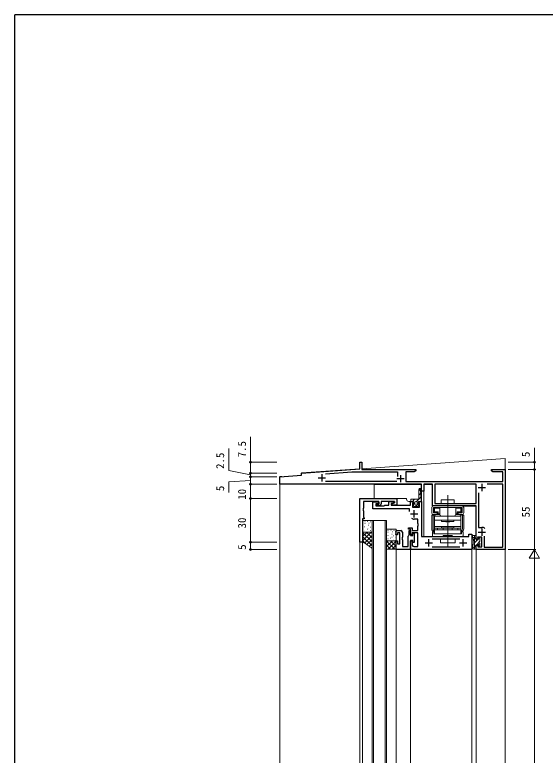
# Model space of a CAD drawing. Units: millimetres, scale not verified. Extents: x -793 to 793, y -564 to 564.
# Drawn here: x -788 to -423, y 50 to 559 of the extents above; entities that cross this region are included whole.
import ezdxf
from ezdxf.enums import TextEntityAlignment as Align

# ---------------------------------------------------------------- set-up
doc = ezdxf.new("R2010")
doc.units = ezdxf.units.MM
doc.header["$LTSCALE"] = 2
doc.layers.add('0-2_YKK_11', color=134, linetype='Continuous')
doc.layers.add('0-7_YKK_ZWAK', color=134, linetype='Continuous')
for name, color, linetype, lineweight in [('0-3_YKK_12', 40, 'Continuous', 18), ('0-4_YKK_13', 120, 'Continuous', 18), ('0-6_YKK_D', 200, 'Continuous', 18)]:
    doc.layers.add(name, color=color, linetype=linetype, lineweight=lineweight)
doc.styles.add('ＭＳ ゴシック', font='')
doc.styles.get('ＭＳ ゴシック').set_extended_font_data('MS Gothic')

msp = doc.modelspace()

# ---------------------------------------------------------------- linework, layer by layer
at = {"layer": '0-2_YKK_11'}
for p, q in [((-579.3, 240.3), (-574.3, 240.3)), ((-576.8, 242.8), (-576.8, 237.8)), ((-525.3, 239.8), (-520.3, 239.8)), ((-522.8, 242.3), (-522.8, 237.3)), ((-525.4, 237.73), (-574.2, 237.73)), ((-466.8, 236.23), (-466.8, 231.23)), ((-469.3, 233.73), (-464.3, 233.73)), ((-515.8, 215.6), (-510.8, 215.6)), ((-513.3, 213.1), (-513.3, 218.1)), ((-466.8, 205.6), (-466.8, 200.6)), ((-469.3, 203.1), (-464.3, 203.1)), ((-505.8, 195.6), (-500.8, 195.6)), ((-503.3, 193.1), (-503.3, 198.1)), ((-482.1, 198.17), (-500.9, 198.17)), ((-482.2, 195.6), (-477.2, 195.6)), ((-479.7, 193.1), (-479.7, 198.1)), ((-500.9, 193.03), (-482.1, 193.03))]:
    msp.add_line(p, q, dxfattribs=at)
for points in [[(-508.3, 236.1), (-605.8, 236.1), (-605.8, 241.1), (-590.8, 242.1), (-590.8, 243.6), (-550.8, 246.5), (-550.8, 251.1), (-549.3, 251.1), (-549.3, 246.1), (-512.3, 246.1), (-512.3, 245.1), (-513.391, 244.47), (-519.1, 244.47), (-519.1, 237.73), (-452.43, 237.73), (-452.43, 244.47), (-459.209, 244.47), (-460.3, 245.1), (-460.3, 246.1), (-456.758, 246.1), (-456.575, 245.98), (-456.025, 245.98), (-455.842, 246.1), (-455.758, 246.1), (-455.575, 245.98), (-455.025, 245.98), (-454.842, 246.1), (-450.8, 246.1), (-450.8, 191.1), (-470.8, 191.1), (-470.8, 194.1), (-469.3, 194.1), (-469.69, 192.9), (-466.8, 192.9), (-466.8, 199.6), (-469.787, 199.6), (-469.3, 198.1), (-470.8, 198.1), (-470.8, 221.1), (-500.8, 221.1)], [(-574.236, 243.167), (-556.258, 244.47), (-524.9, 244.47), (-524.9, 241.35)], [(-500.8, 221.1), (-500.8, 236.1), (-506.8, 236.1), (-506.8, 231.1), (-508.3, 231.1), (-508.3, 236.1)], [(-452.43, 193.03), (-452.43, 236.1), (-463.23, 236.1)], [(-469.17, 230.16), (-469.17, 206.3), (-466.8, 206.3)], [(-550.8, 196.1), (-550.8, 226.1), (-525.3, 226.1), (-525.3, 221.6), (-529, 221.6), (-529, 222.5), (-526.8, 223.089), (-526.8, 224.1), (-536.1, 224.1), (-536.1, 222.4)], [(-537.1, 221.4), (-539.6, 221.4), (-539.6, 222.6), (-537.6, 222.6), (-537.6, 224.1), (-548.3, 224.1), (-548.3, 219.558), (-548.42, 219.375), (-548.42, 218.825), (-548.3, 218.642), (-548.3, 218.558), (-548.42, 218.375), (-548.42, 217.825), (-548.3, 217.642), (-548.3, 213.3), (-548.1, 213.1), (-547.8, 212.8), (-547.8, 212.1), (-548.8, 212.1), (-548.8, 196.1), (-550.8, 196.1)], [(-516.5, 217.25), (-516.5, 219.1), (-541.8, 219.1), (-541.8, 223.8), (-537.6, 223.8), (-537.6, 222.6), (-539.8, 222.6), (-539.8, 221.1), (-534, 221.1), (-533.8, 221.3), (-533.5, 221.6), (-530.7, 221.6), (-530.7, 224.1), (-527, 224.1), (-527, 223.2), (-529.2, 222.61), (-529.2, 221.6), (-516, 221.6), (-516, 224.1), (-513.9, 224.1), (-513.9, 223.1), (-514.6, 223.1), (-514.6, 220.1), (-509.7, 220.1), (-509.7, 223.1), (-510.4, 223.1), (-510.4, 224.1), (-508.3, 224.1), (-508.3, 200.1), (-475.8, 200.1), (-475.8, 201.6), (-473.8, 201.6), (-473.8, 191.4), (-474.1, 191.1)], [(-513.7, 193.1), (-510.8, 193.1), (-510.8, 202.6), (-514.7, 202.6), (-514.7, 201.1), (-515.8, 201.1), (-515.8, 205.1), (-517.3, 205.1), (-517.3, 206.1), (-514.8, 206.1), (-514.8, 204.1), (-510.8, 204.1), (-510.8, 207.142), (-510.68, 207.325), (-510.68, 207.875), (-510.8, 208.058), (-510.8, 208.142), (-510.68, 208.325), (-510.68, 208.875), (-510.8, 209.058), (-510.8, 212), (-513.3, 212)], [(-515.8, 191.1), (-525.8, 191.1), (-525.8, 197.1), (-524.8, 197.1), (-524.8, 195.1), (-523.3, 195.1), (-523.3, 202.6), (-524.8, 202.6), (-524.8, 201.1), (-525.8, 201.1), (-525.8, 204.1), (-522.5, 204.1)], [(-521.5, 203.1), (-521.5, 199.558), (-521.62, 199.375), (-521.62, 198.825), (-521.5, 198.642), (-521.5, 198.558), (-521.62, 198.375), (-521.62, 197.825), (-521.5, 197.642), (-521.5, 193.1), (-517.6, 193.1), (-517.6, 200.3), (-517.1, 200.8), (-516.8, 201.1), (-516.8, 204.1), (-515.8, 204.1), (-515.8, 200.8), (-514.4, 200.8), (-514.4, 202.3), (-513.3, 202.3), (-513.3, 195.9), (-514.4, 195.9), (-514.4, 197.4), (-515.8, 197.4), (-515.8, 191.1)], [(-465.17, 200.18), (-465.17, 192.73), (-452.73, 192.73), (-452.43, 193.03)], [(-474.1, 191.1), (-515.8, 191.1), (-515.8, 197.1), (-514.7, 197.1), (-514.7, 194.1)]]:
    msp.add_lwpolyline(points, dxfattribs=at)
msp.add_lwpolyline([(-470.8, 236.1), (-499.17, 236.1), (-499.17, 222.73), (-470.8, 222.73)], close=True, dxfattribs=at)
for centre, radius, start, end in [((-537.1, 222.4), 1, 270.00001, 359.99999), ((-513.3, 215.6), 3.6, 236.94426, 269.99997), ((-522.5, 203.1), 1, 0.00007, 89.99999), ((-466.8, 203.1), 3.2, 51.63348, 89.99999), ((-513.7, 194.1), 1, 180.00001, 269.99999)]:
    msp.add_arc(centre, radius, start, end, dxfattribs=at)
at = {"layer": '0-3_YKK_12'}
for p, q in [((-450.8, 253.6), (-549.3, 246.635)), ((-450.8, 253.6), (-450.8, -14.9)), ((-590.8, 243.7), (-550.952, 246.518)), ((-605.8, 241.2), (-604.299, 241.2)), ((-605.8, 241.2), (-605.8, -6.559)), ((-590.8, 242.381), (-590.8, 243.7)), ((-540.8, 235.8), (-540.8, 226.1)), ((-540.8, 235.8), (-540.8, 226.1)), ((-540.8, 235.8), (-508.3, 235.8)), ((-508.3, 235.8), (-508.3, 221.1)), ((-506.8, 235.8), (-506.8, 200.1)), ((-506.8, 235.8), (-500.8, 235.8)), ((-500.8, 235.8), (-500.8, 220.875)), ((-550.8, 226.1), (-550.8, -14.9)), ((-514.2, 224.1), (-517.1, 224.1)), ((-510.1, 224.1), (-508.3, 224.1)), ((-508.3, 201.6), (-508.3, 224.1)), ((-542.3, 211.1), (-532.3, 211.1)), ((-542.3, 211.1), (-532.3, 211.1)), ((-542.3, 211.1), (-542.3, -14.9)), ((-541.3, 211.1), (-541.3, -14.9)), ((-533.3, 211.1), (-533.3, -14.9)), ((-532.3, 211.1), (-532.3, -14.9)), ((-548.8, 196.4), (-548.8, -14.9)), ((-470.8, 193.8), (-470.8, -14.9)), ((-525.8, 191.4), (-525.8, -14.9)), ((-515.8, 191.4), (-515.8, -14.9)), ((-473.8, 191.4), (-473.8, -14.9)), ((-450.8, 191.1), (-470.8, 191.1))]:
    msp.add_line(p, q, dxfattribs=at)
for points in [[(-518.6, 225.6), (-518.6, 226.1), (-550.8, 226.1)], [(-479.706, 220.8), (-470.8, 220.8), (-470.8, 198.4)]]:
    msp.add_lwpolyline(points, dxfattribs=at)
msp.add_arc((-517.1, 225.6), 1.5, 180, 270, dxfattribs=at)
at = {"layer": '0-4_YKK_13'}
for p, q in [((-510.15, 231.339), (-508.755, 232.734)), ((-510.15, 232.35), (-510.15, 226.1)), ((-510.15, 228.511), (-508.855, 229.805)), ((-508.65, 225.607), (-508.943, 231.607)), ((-515.65, 225.3), (-515.65, 224.4)), ((-510.65, 225.6), (-515.35, 225.6)), ((-514.561, 224.1), (-513.061, 225.6)), ((-511.812, 224.02), (-508.724, 227.109)), ((-508.899, 224.104), (-508.654, 224.349)), ((-508.65, 224.4), (-508.65, 225.593)), ((-490.3, 228.524), (-490.3, 219.436)), ((-490.3, 208.6), (-490.3, 225.6)), ((-514.402, 222.238), (-513.439, 220.738)), ((-514.086, 221.746), (-512.9, 222.932)), ((-512.9, 223.35), (-512.9, 222.35)), ((-512.404, 220.6), (-510.304, 222.7)), ((-511.4, 222.35), (-511.4, 223.35)), ((-501.3, 216.3), (-501.3, 219.9)), ((-500.1, 221.1), (-480.5, 221.1)), ((-500.1, 219.9), (-480.5, 219.9)), ((-500.1, 216.3), (-500.1, 219.9)), ((-499.95, 219.9), (-499.95, 217.9)), ((-499.95, 219.9), (-498, 219.9)), ((-499.85, 219.2), (-499.85, 218.3)), ((-499.35, 219.4), (-499.645, 219.695)), ((-499.35, 219.4), (-499.35, 217.1)), ((-499.35, 219.4), (-495.75, 219.4)), ((-495.75, 219.9), (-499.15, 219.9)), ((-498, 219.9), (-482.6, 219.9)), ((-495.75, 215.3), (-495.75, 219.9)), ((-490.3, 200.225), (-490.3, 223.269)), ((-490.3, 222.102), (-490.3, 210.881)), ((-484.85, 215.3), (-484.85, 219.9)), ((-481.45, 219.9), (-484.85, 219.9)), ((-484.85, 219.4), (-481.25, 219.4)), ((-482.6, 219.9), (-480.65, 219.9)), ((-481.25, 219.4), (-480.955, 219.695)), ((-481.25, 219.4), (-481.25, 217.1)), ((-480.75, 219.2), (-480.75, 218.3)), ((-480.65, 217.9), (-480.65, 219.9)), ((-480.5, 216.3), (-480.5, 219.9)), ((-479.3, 219.9), (-479.3, 216.3)), ((-498.97, 214.8), (-501.3, 214.8)), ((-501.3, 205.4), (-501.3, 214.8)), ((-500.35, 205.4), (-500.35, 214.8)), ((-497.55, 216.3), (-500.1, 216.3)), ((-499.9, 217.3), (-499.85, 217.3)), ((-499.87, 214.8), (-499.87, 215.1)), ((-499.35, 217.1), (-499.645, 216.805)), ((-499.35, 217.1), (-496.8, 217.1)), ((-497.3, 216.6), (-499.15, 216.6)), ((-498.92, 215.1), (-498.92, 214.8)), ((-497.3, 216.6), (-496.8, 217.1)), ((-497.3, 216.6), (-497.3, 215.1)), ((-497.3, 215.1), (-496.8, 215.6)), ((-497.3, 215.1), (-495.75, 215.1)), ((-496.8, 215.6), (-496.8, 217.1)), ((-496.8, 215.6), (-495.75, 215.6)), ((-486.05, 214.1), (-494.55, 214.1)), ((-490.3, 218.164), (-490.3, 209.855)), ((-490.3, 215.865), (-490.3, 206.311)), ((-490.3, 205.363), (-490.3, 213.936)), ((-484.85, 215.6), (-483.8, 215.6)), ((-484.85, 215.1), (-483.3, 215.1)), ((-483.3, 216.6), (-483.8, 217.1)), ((-483.8, 215.6), (-483.8, 217.1)), ((-481.25, 217.1), (-483.8, 217.1)), ((-483.8, 215.6), (-483.3, 215.1)), ((-481.45, 216.6), (-483.3, 216.6)), ((-483.3, 216.6), (-483.3, 215.1)), ((-483.05, 215.1), (-483.05, 216.3)), ((-480.5, 216.3), (-483.05, 216.3)), ((-483.05, 215.1), (-480.5, 215.1)), ((-481.68, 214.8), (-481.68, 215.1)), ((-481.63, 214.8), (-479.3, 214.8)), ((-481.25, 217.1), (-480.955, 216.805)), ((-480.7, 218.3), (-480.75, 218.3)), ((-480.7, 217.3), (-480.75, 217.3)), ((-480.73, 214.8), (-480.73, 215.1)), ((-480.7, 217.3), (-480.7, 218.3)), ((-480.25, 205.4), (-480.25, 214.8)), ((-479.3, 205.4), (-479.3, 214.8)), ((-548.8, 203.4), (-548.8, 210.8)), ((-548.5, 211.1), (-542.6, 211.1)), ((-547.347, 209.052), (-547.147, 209.052)), ((-547.306, 210.173), (-547.106, 210.173)), ((-545.365, 210.28), (-545.165, 210.28)), ((-544.424, 209.183), (-544.224, 209.183)), ((-543.3, 210.077), (-543.1, 210.077)), ((-542.3, 203.4), (-542.3, 210.8)), ((-499.3, 211.2), (-481.3, 211.2)), ((-490.85, 210.1), (-490.55, 210.4)), ((-490.55, 210.4), (-490.05, 210.4)), ((-490.3, 210.7), (-490.3, 199.7)), ((-490.3, 198.635), (-490.3, 209.117)), ((-489.75, 210.1), (-490.05, 210.4)), ((-548.671, 207.825), (-548.471, 207.825)), ((-548.623, 205.635), (-548.423, 205.635)), ((-547.419, 206.622), (-547.219, 206.622)), ((-547.371, 204.336), (-547.171, 204.336)), ((-545.668, 204.987), (-545.468, 204.987)), ((-544.664, 207.729), (-544.464, 207.729)), ((-544.616, 205.539), (-544.416, 205.539)), ((-543.413, 206.526), (-543.213, 206.526)), ((-543.365, 204.24), (-543.165, 204.24)), ((-532.3, 197.4), (-532.3, 204.8)), ((-532, 205.1), (-526.1, 205.1)), ((-531.405, 204.173), (-531.205, 204.173)), ((-529.464, 204.28), (-529.264, 204.28)), ((-527.399, 204.077), (-527.199, 204.077)), ((-525.8, 197.4), (-525.8, 204.8)), ((-499.3, 206.9), (-481.3, 206.9)), ((-499.3, 204.7), (-481.3, 204.7)), ((-483.3, 205.7), (-497.3, 205.7)), ((-494.55, 206.1), (-486.05, 206.1)), ((-493.4, 205.7), (-493.4, 204.7)), ((-490.3, 197.306), (-490.3, 204.594)), ((-490.3, 204.306), (-490.3, 199.648)), ((-487.2, 205.7), (-487.2, 204.7)), ((-486.05, 206.1), (-486.05, 206.9)), ((-483.3, 205.7), (-483.3, 204.7)), ((-548.8, 196.1), (-548.8, 203.4)), ((-545.655, 203.1), (-548.799, 199.956)), ((-548.514, 203.07), (-548.799, 202.785)), ((-548.799, 200.044), (-542.299, 193.544)), ((-542.827, 203.1), (-548.796, 197.131)), ((-548.796, 202.869), (-542.299, 196.372)), ((-548.5, 203.1), (-542.6, 203.1)), ((-542.299, 200.799), (-547.583, 195.515)), ((-546.199, 203.1), (-544.513, 201.414)), ((-544.549, 201.45), (-542.299, 199.2)), ((-543.37, 203.1), (-542.299, 202.029)), ((-542.299, 203.4), (-542.299, 191.705)), ((-531.519, 200.622), (-531.319, 200.622)), ((-531.446, 203.052), (-531.246, 203.052)), ((-529.767, 198.987), (-529.567, 198.987)), ((-528.763, 201.729), (-528.563, 201.729)), ((-528.715, 199.539), (-528.515, 199.539)), ((-528.523, 203.183), (-528.323, 203.183)), ((-527.512, 200.526), (-527.312, 200.526)), ((-526.405, 201.56), (-526.205, 201.56)), ((-526.357, 203.256), (-526.157, 203.256)), ((-526.309, 199.443), (-526.109, 199.443)), ((-500.8, 200.4), (-500.8, 203)), ((-500.5, 203.3), (-500.1, 203.3)), ((-500.5, 200.1), (-493.7, 200.1)), ((-499.8, 202.1), (-499.8, 203)), ((-481.1, 201.8), (-499.5, 201.8)), ((-487.5, 200.7), (-493.1, 200.7)), ((-492.8, 200.7), (-487.8, 200.7)), ((-492.8, 200.7), (-492.8, 200.2)), ((-492.8, 200.2), (-487.8, 200.2)), ((-490.3, 193.384), (-490.3, 200.262)), ((-487.8, 200.7), (-487.8, 200.2)), ((-486.9, 200.1), (-480.1, 200.1)), ((-480.8, 203), (-480.8, 202.1)), ((-480.1, 203.3), (-480.5, 203.3)), ((-479.8, 200.4), (-479.8, 203)), ((-473.3, 200.3), (-473.3, 199.8)), ((-471.1, 200.8), (-472.8, 200.8)), ((-472, 199.3), (-472.8, 199.3)), ((-472, 191.4), (-472, 200.8)), ((-470.8, 199.661), (-472, 198.461)), ((-470.8, 197.8), (-470.8, 200.5)), ((-468.539, 199.094), (-469.3, 198.333)), ((-469.3, 198.8), (-469.3, 197.8)), ((-469, 199.1), (-468.6, 199.1)), ((-468.3, 198.8), (-468.3, 196.948)), ((-548.799, 197.215), (-546.498, 194.914)), ((-542.299, 197.971), (-545.792, 194.479)), ((-542.299, 195.143), (-544.136, 193.305)), ((-532.3, 197.4), (-532.3, 191.1)), ((-528.328, 197.1), (-532.3, 193.128)), ((-531.156, 197.1), (-532.3, 195.956)), ((-532.3, 196.873), (-526.728, 191.3)), ((-532.3, 194.044), (-529.556, 191.3)), ((-532, 197.1), (-526.1, 197.1)), ((-531.47, 198.336), (-531.27, 198.336)), ((-525.8, 196.8), (-531.299, 191.3)), ((-529.699, 197.1), (-525.8, 193.201)), ((-525.8, 193.971), (-528.471, 191.3)), ((-527.464, 198.24), (-527.264, 198.24)), ((-526.871, 197.1), (-525.8, 196.029)), ((-525.8, 197.4), (-525.8, 191.1)), ((-473.139, 191.848), (-473.786, 198.01)), ((-472.054, 193.004), (-472.593, 198.136)), ((-469.833, 197.8), (-472, 195.633)), ((-470.8, 194.004), (-472, 192.804)), ((-469.3, 197.8), (-470.8, 197.8)), ((-470.8, 194.4), (-470.8, 191.7)), ((-469.82, 194.4), (-470.8, 194.4)), ((-468.875, 195.929), (-470.404, 194.4)), ((-469.3, 193.88), (-469.3, 193.4)), ((-468.388, 193.588), (-468.788, 193.188)), ((-468.3, 195.251), (-468.3, 193.8)), ((-542.299, 192.314), (-542.611, 192.002)), ((-525.8, 191.642), (-526.142, 191.3)), ((-525.8, 191.1), (-525.999, 191.3)), ((-471.1, 191.4), (-472.642, 191.4))]:
    msp.add_line(p, q, dxfattribs=at)
for points in [[(-515.35, 224.1), (-513.9, 224.1), (-513.9, 222.7), (-514.15, 222.7)], [(-510.15, 222.7), (-510.4, 222.7), (-510.4, 224.1), (-508.95, 224.1)], [(-513.186, 220.6), (-512.3, 220.6), (-512.3, 220.3), (-512, 220.3), (-512, 220.6), (-511.114, 220.6)], [(-510.861, 220.738), (-509.898, 222.238), (-509.902, 222.231)], [(-500.1, 215.1), (-497.55, 215.1), (-497.55, 216.3)], [(-499.9, 217.3), (-499.9, 218.3), (-499.85, 218.3)], [(-494.55, 211.2), (-494.55, 210.4), (-486.05, 210.4), (-486.05, 211.2)], [(-481.3, 205.7), (-481.3, 201.8), (-499.3, 201.8), (-499.3, 205.7)], [(-483.3, 204.7), (-497.3, 204.7), (-497.3, 205.7)], [(-486.05, 206.9), (-494.55, 206.9), (-494.55, 206.1)], [(-532.301, 191.1), (-532.101, 191.3), (-525.999, 191.3)]]:
    msp.add_lwpolyline(points, dxfattribs=at)
for points in [[(-494.8, 225.23), (-485.8, 225.23), (-485.8, 222.73), (-494.8, 222.73)], [(-499.3, 205.7), (-481.3, 205.7), (-481.3, 214.1), (-499.3, 214.1)], [(-495.3, 198.17), (-485.3, 198.17), (-485.3, 195.67), (-495.3, 195.67)]]:
    msp.add_lwpolyline(points, close=True, dxfattribs=at)
for centre, radius, start, end in [((-509.4, 232.35), 0.75, 316.10191, 180), ((-508.643, 231.622), 0.3, 136.10191, 182.7927), ((-515.35, 225.3), 0.3, 90, 180), ((-515.35, 224.4), 0.3, 180, 270), ((-512.15, 223.35), 0.75, 0, 180), ((-510.65, 226.1), 0.5, 270, 0), ((-508.95, 224.4), 0.3, 270, 360), ((-508.95, 225.593), 0.3, 0, 2.7927), ((-514.15, 222.4), 0.3, 90, 212.72284), ((-513.186, 220.9), 0.3, 212.72284, 270), ((-512.15, 222.35), 0.75, 180, 0), ((-511.114, 220.9), 0.3, 270, 327.27716), ((-510.15, 222.4), 0.3, 325.61091, 90), ((-500.1, 219.9), 1.2, 90, 180), ((-499.15, 219.2), 0.7, 90, 180), ((-481.45, 219.2), 0.7, 0, 90), ((-480.5, 219.9), 1.2, 0, 90), ((-500.1, 216.3), 1.2, 180, 270), ((-499.15, 217.3), 0.7, 180, 270), ((-494.55, 215.3), 1.2, 180, 270), ((-486.05, 215.3), 1.2, 270, 0), ((-481.45, 217.3), 0.7, 270, 0), ((-480.5, 216.3), 1.2, 270, 0), ((-548.5, 210.8), 0.3, 90, 180), ((-542.6, 210.8), 0.3, 0, 90), ((-490.3, 217.903), 7.823, 253.55533, 265.96393), ((-490.3, 217.903), 7.823, 274.03607, 286.44467), ((-532, 204.8), 0.3, 90, 180), ((-526.1, 204.8), 0.3, 0, 90), ((-499.3, 205.4), 2, 180, 270), ((-498.35, 205.4), 2, 180, 241.64065), ((-481.3, 205.4), 2, 270, 0), ((-482.25, 205.4), 2, 298.35935, 0), ((-548.5, 203.4), 0.3, 180, 270), ((-542.6, 203.4), 0.3, 270, 0), ((-500.5, 203), 0.3, 90, 180), ((-500.5, 200.4), 0.3, 180, 270), ((-500.1, 203), 0.3, 0, 90), ((-499.5, 202.1), 0.3, 180, 270), ((-493.7, 200.4), 0.3, 270, 0), ((-493.1, 200.4), 0.3, 90, 180), ((-487.5, 200.4), 0.3, 360, 90), ((-486.9, 200.4), 0.3, 180, 270), ((-481.1, 202.1), 0.3, 270, 0), ((-480.5, 203), 0.3, 90, 180), ((-480.1, 203), 0.3, 0, 90), ((-480.1, 200.4), 0.3, 270, 0), ((-473.19, 198.073), 0.6, 5.99701, 185.99701), ((-472.8, 200.3), 0.5, 90, 180), ((-472.8, 199.8), 0.5, 180, 270), ((-471.1, 200.5), 0.3, 0, 90), ((-469, 198.8), 0.3, 90, 180), ((-468.6, 198.8), 0.3, 0, 90), ((-557.848, 175.711), 22.306, 45.80857, 66.07032), ((-532, 197.4), 0.3, 180, 270), ((-526.1, 197.4), 0.3, 270, 0), ((-469.82, 194.7), 0.3, 270, 330), ((-469.3, 194.4), 0.3, 300, 150), ((-469, 193.88), 0.3, 120, 180), ((-469, 193.4), 0.3, 180, 315), ((-468.3, 196.1), 0.6, 109.47122, 250.52878), ((-468.6, 196.948), 0.3, 289.47122, 0), ((-468.6, 195.251), 0.3, 0, 70.52878), ((-468.6, 193.8), 0.3, 315, 0), ((-472.642, 191.9), 0.5, 185.99701, 270), ((-471.991, 192.493), 0.3, 127.01073, 268.28661), ((-472.352, 192.973), 0.3, 307.01073, 5.99701), ((-471.1, 191.7), 0.3, 270, 0)]:
    msp.add_arc(centre, radius, start, end, dxfattribs=at)
at = {"layer": '0-6_YKK_D'}
for p, q in [((-607.8, 251.1), (-626.8, 251.1)), ((-448.8, 251.1), (-429.8, 251.1)), ((-625.8, 243.6), (-625.8, 246.15)), ((-448.8, 246.1), (-429.8, 246.1)), ((-448.8, 246.1), (-429.8, 246.1)), ((-430.8, 191.1), (-430.8, 246.1)), ((-607.8, 243.6), (-626.8, 243.6)), ((-607.8, 243.6), (-626.8, 243.6)), ((-607.8, 241.1), (-626.8, 241.1)), ((-607.8, 241.1), (-626.8, 241.1)), ((-625.8, 243.6), (-625.8, 241.1)), ((-625.8, 243.6), (-625.8, 241.1)), ((-625.8, 241.1), (-625.8, 236.1)), ((-625.8, 241.1), (-625.8, 238.55)), ((-607.8, 236.1), (-626.8, 236.1)), ((-607.8, 236.1), (-626.8, 236.1)), ((-625.8, 236.1), (-625.8, 226.1)), ((-607.8, 226.1), (-626.8, 226.1)), ((-607.8, 226.1), (-626.8, 226.1)), ((-625.8, 226.1), (-625.8, 196.1)), ((-607.8, 196.1), (-626.8, 196.1)), ((-607.8, 196.1), (-626.8, 196.1)), ((-625.8, 196.1), (-625.8, 191.1)), ((-607.8, 191.1), (-626.8, 191.1)), ((-448.8, 191.1), (-429.8, 191.1)), ((-448.8, 191.1), (-429.8, 191.1)), ((-430.8, 191.1), (-434.3, 185.038)), ((-430.8, 191.1), (-427.3, 185.038)), ((-430.8, 191.1), (-430.8, 178.976)), ((-434.3, 185.038), (-427.3, 185.038)), ((-430.8, 184.1), (-430.8, -216.9))]:
    msp.add_line(p, q, dxfattribs=at)
for points in [[(-625.8, 243.6), (-625.8, 251.1), (-625.8, 268.497)], [(-625.8, 242.35), (-640.8, 245.5), (-640.8, 260.517)], [(-430.8, 246.1), (-430.8, 251.1), (-430.8, 260.997)], [(-625.8, 238.6), (-640.8, 237.6), (-640.8, 230.253)]]:
    msp.add_lwpolyline(points, dxfattribs=at)
for centre in [(-625.8, 251.1), (-430.8, 251.1), (-430.8, 246.1), (-430.8, 246.1), (-625.8, 243.6), (-625.8, 243.6), (-625.8, 241.1), (-625.8, 241.1), (-625.8, 236.1), (-625.8, 236.1), (-625.8, 226.1), (-625.8, 226.1), (-625.8, 196.1), (-625.8, 196.1), (-625.8, 191.1)]:
    msp.add_circle(centre, 0.637, dxfattribs=at)
at = {"layer": '0-7_YKK_ZWAK'}
for p in [(752.2, 558.6), (-787.8, -491.4)]:
    msp.add_line(p, (-787.8, 558.6), dxfattribs=at)

# ---------------------------------------------------------------- texts
at = {"layer": '0-6_YKK_D', "style": 'ＭＳ ゴシック'}
for s, p in [('7.5', (-627.3, 254.426)), ('2.5', (-642.3, 246.446)), ('5', (-432.3, 254.596)), ('5', (-642.3, 231.199)), ('10', (-627.3, 225.262)), ('55', (-432.3, 213.145)), ('30', (-627.3, 205.56)), ('5', (-627.3, 190.873))]:
    msp.add_text(s, height=5.499, rotation=90, dxfattribs=at).set_placement(p, align=Align.BOTTOM_LEFT)

doc.saveas('drawing.dxf')
